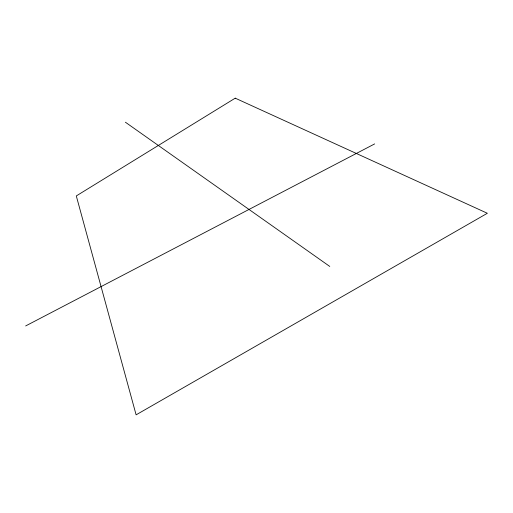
<?xml version="1.0" encoding="UTF-8"?>
<svg xmlns="http://www.w3.org/2000/svg" width="513" height="513" viewBox="0 0 513 513"><rect width="100%" height="100%" fill="white"/><g stroke="black" fill="none" stroke-linecap="round" stroke-linejoin="round"><path stroke-width="0.77" d="M25.65 325.947L374.657 143.909M125.403 122.222L329.782 266.446M235.23 98.163L76.296 195.934L136.112 414.837L487.35 213.273L235.23 98.163"/></g></svg>
